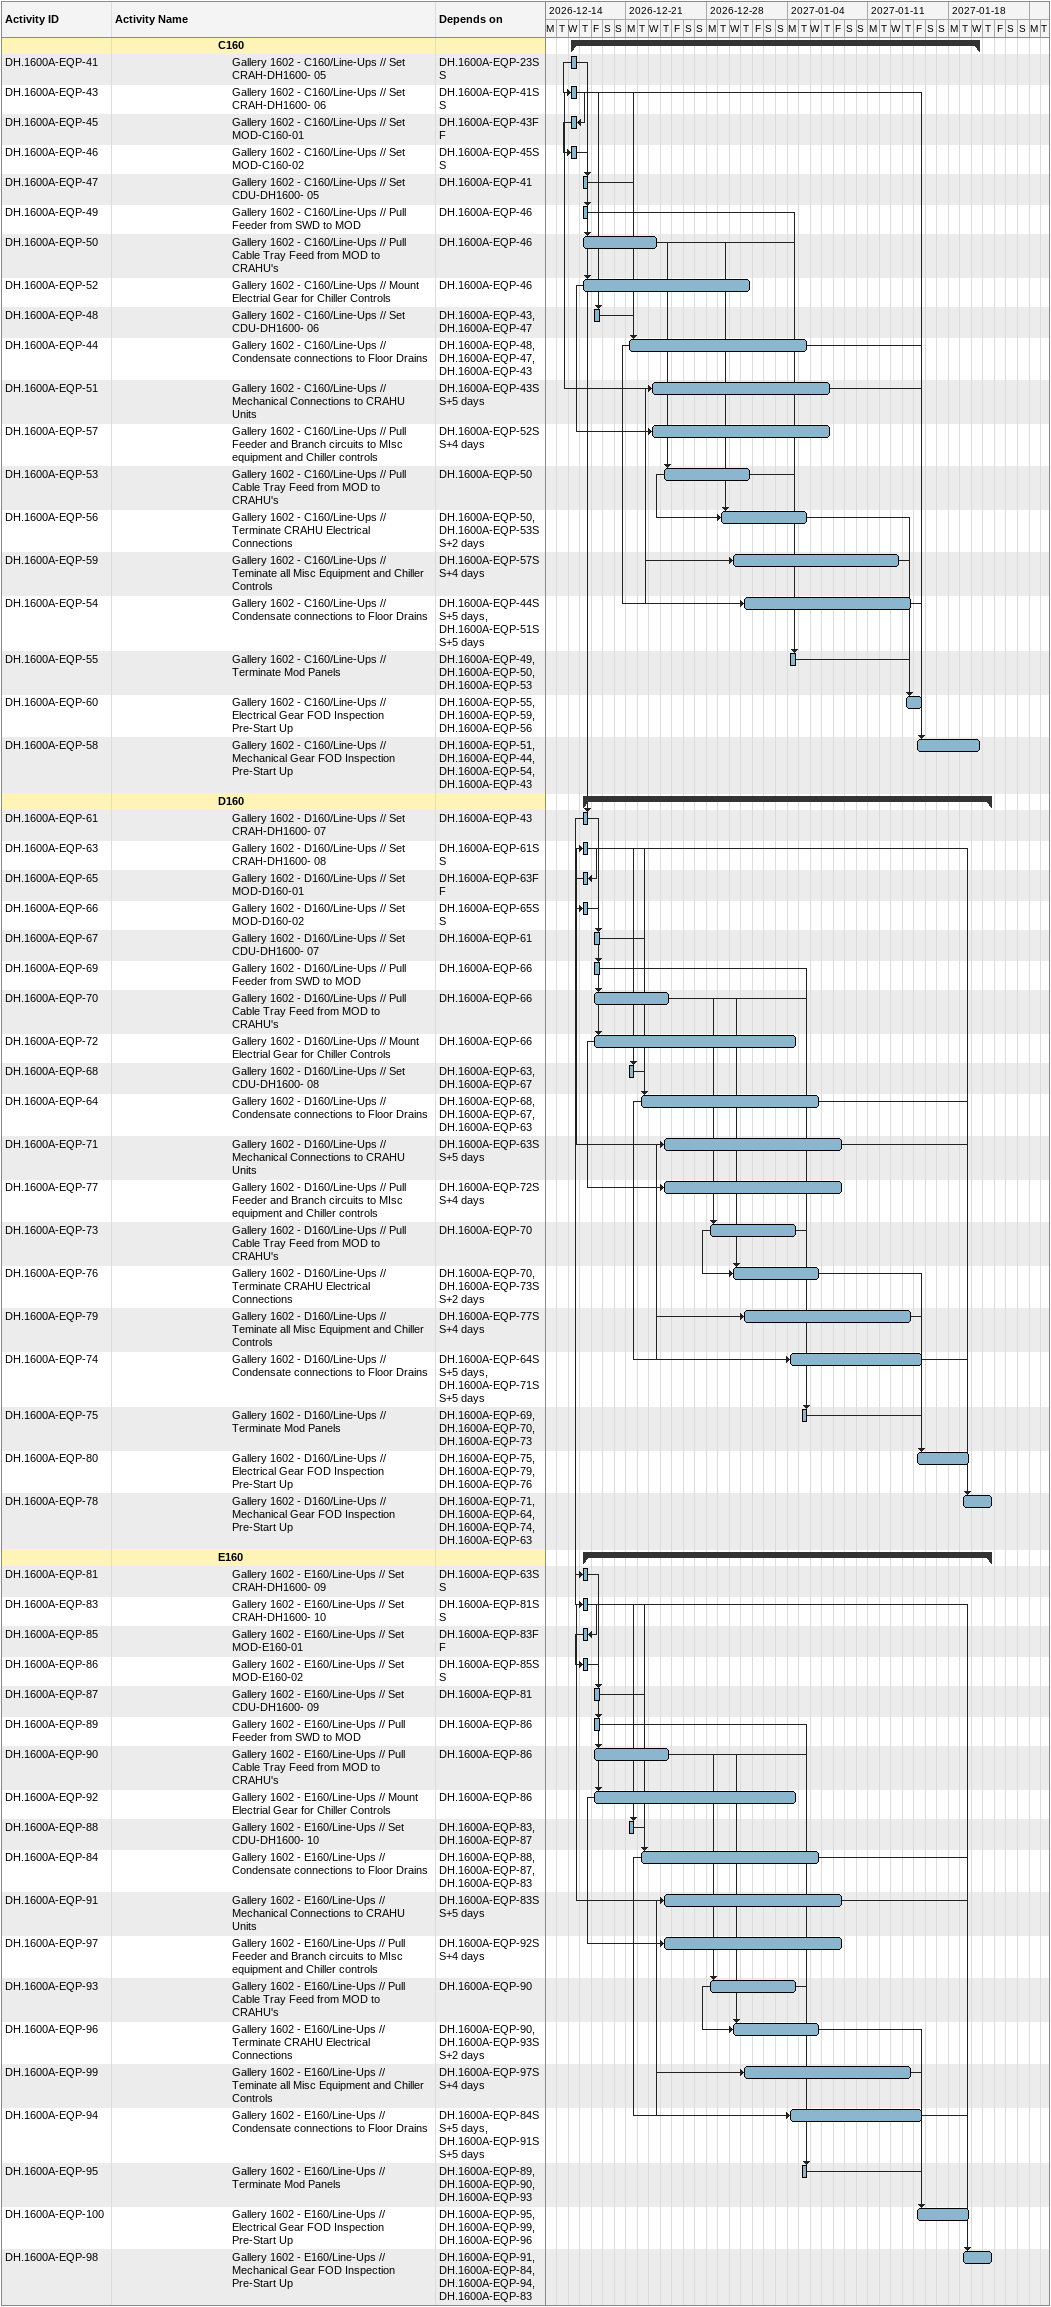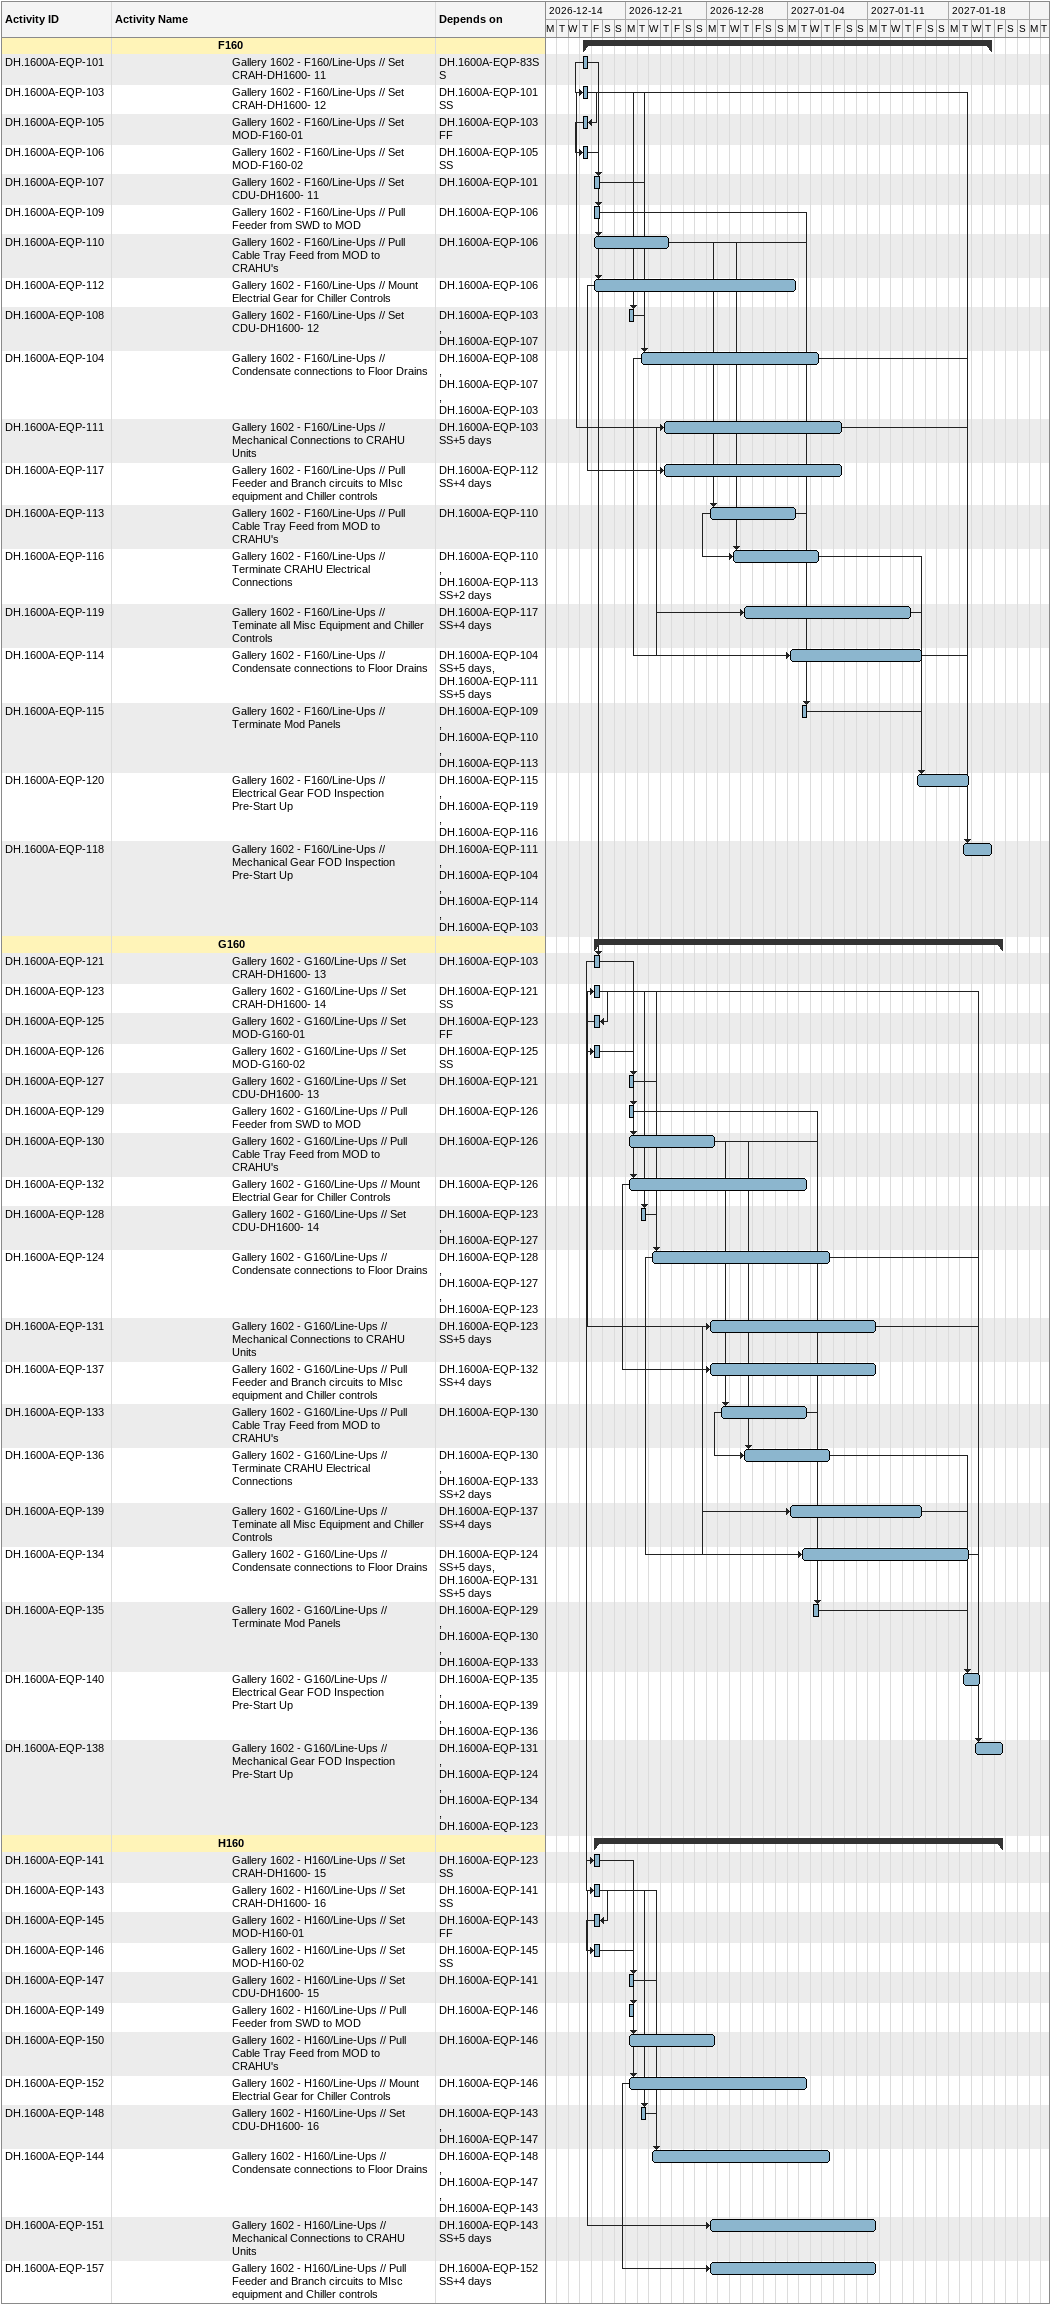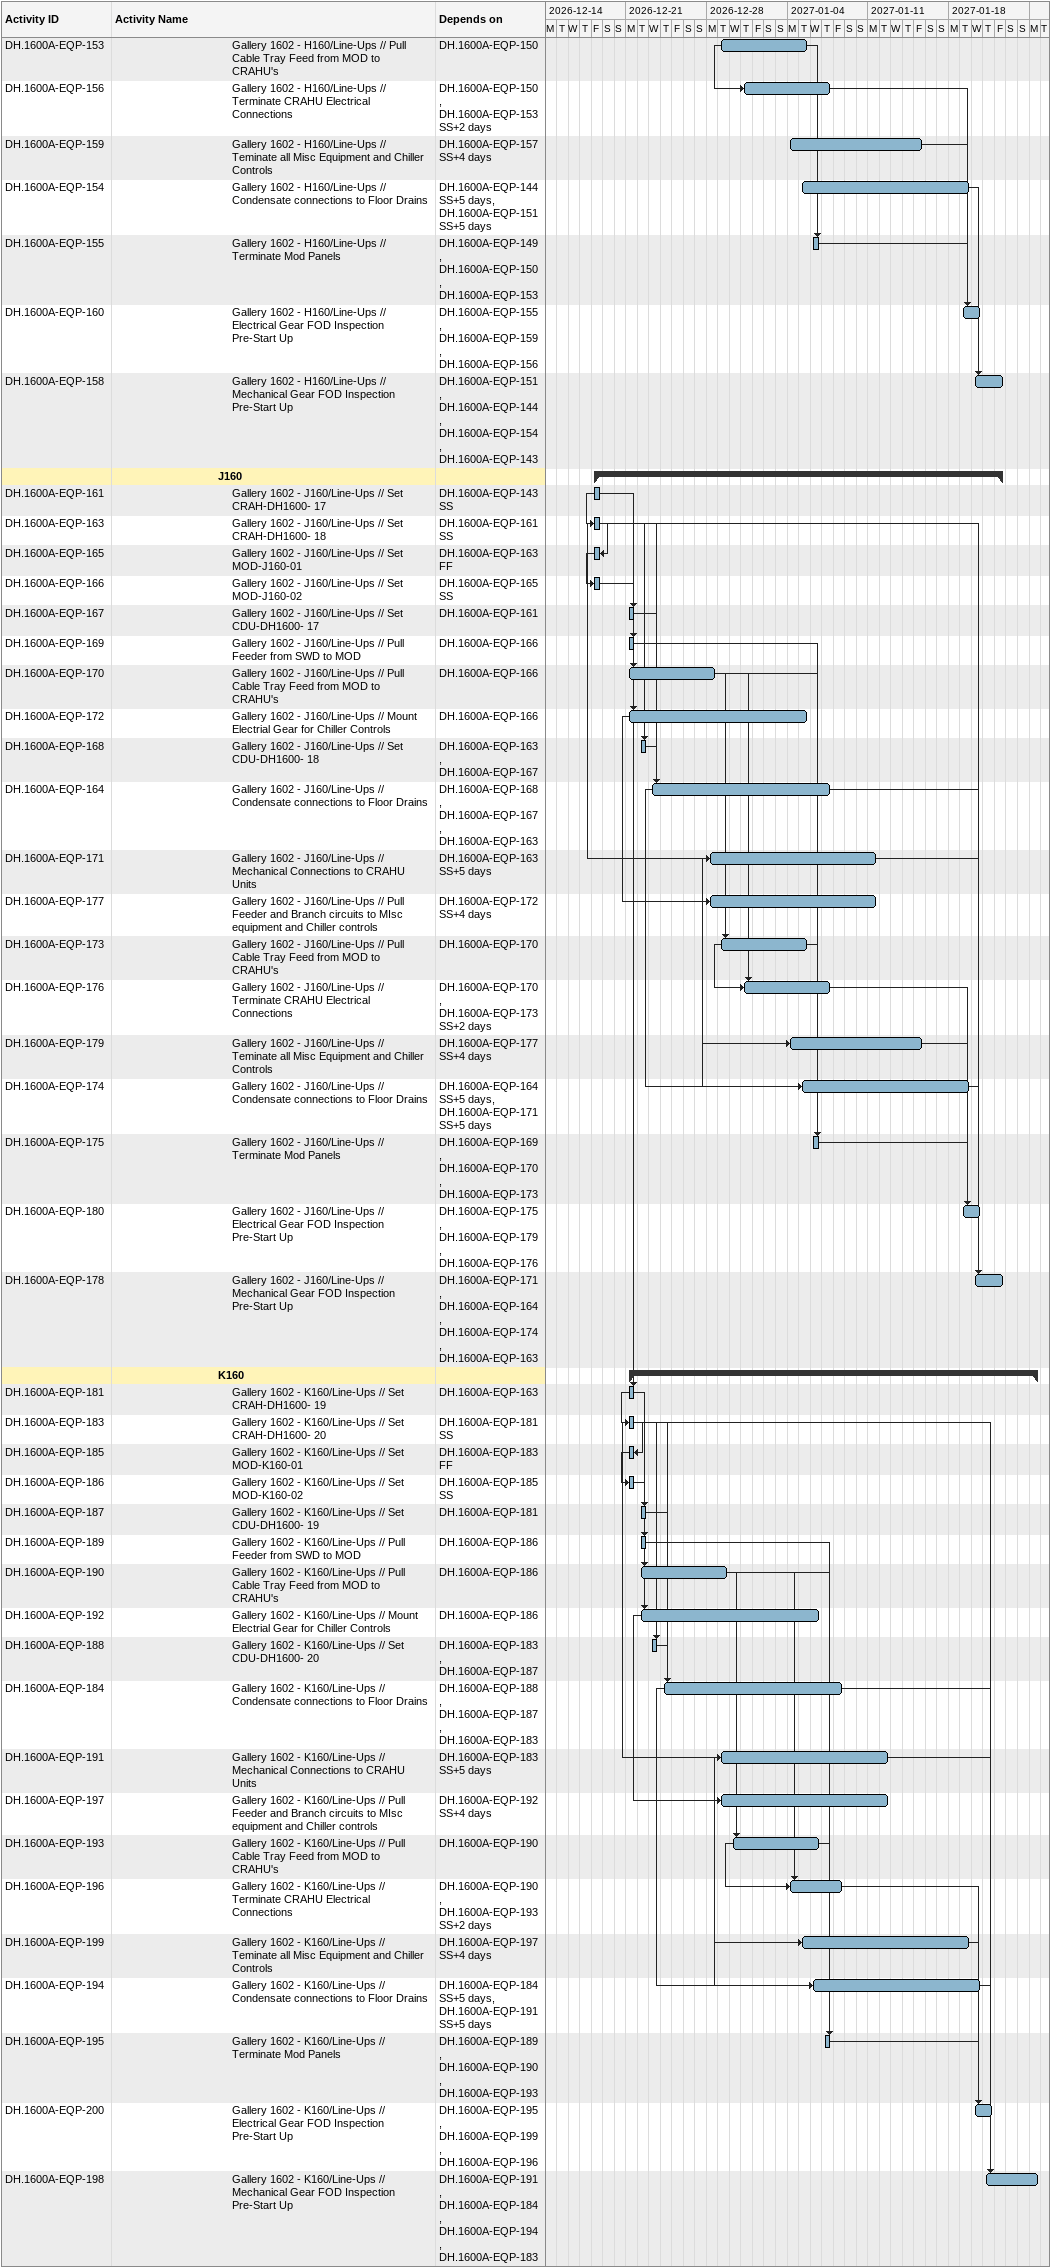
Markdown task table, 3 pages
| ID | Level | Task | Start | Finish | Predecessors |
|---|---|---|---|---|---|
|  | 8 | **C160** | 2026-12-16 | 2027-01-20 |  |
| DH.1600A-EQP-41 | 9 | Gallery 1602 - C160/Line-Ups // Set CRAH-DH1600- 05 | 2026-12-16 | 2026-12-16 | DH.1600A-EQP-23SS |
| DH.1600A-EQP-43 | 9 | Gallery 1602 - C160/Line-Ups // Set CRAH-DH1600- 06 | 2026-12-16 | 2026-12-16 | DH.1600A-EQP-41SS |
| DH.1600A-EQP-45 | 9 | Gallery 1602 - C160/Line-Ups // Set MOD-C160-01 | 2026-12-16 | 2026-12-16 | DH.1600A-EQP-43FF |
| DH.1600A-EQP-46 | 9 | Gallery 1602 - C160/Line-Ups // Set MOD-C160-02 | 2026-12-16 | 2026-12-16 | DH.1600A-EQP-45SS |
| DH.1600A-EQP-47 | 9 | Gallery 1602 - C160/Line-Ups // Set CDU-DH1600- 05 | 2026-12-17 | 2026-12-17 | DH.1600A-EQP-41 |
| DH.1600A-EQP-49 | 9 | Gallery 1602 - C160/Line-Ups // Pull Feeder from SWD to MOD | 2026-12-17 | 2026-12-17 | DH.1600A-EQP-46 |
| DH.1600A-EQP-50 | 9 | Gallery 1602 - C160/Line-Ups // Pull Cable Tray Feed from MOD to CRAHU's | 2026-12-17 | 2026-12-23 | DH.1600A-EQP-46 |
| DH.1600A-EQP-52 | 9 | Gallery 1602 - C160/Line-Ups // Mount Electrial Gear for Chiller Controls | 2026-12-17 | 2026-12-31 | DH.1600A-EQP-46 |
| DH.1600A-EQP-48 | 9 | Gallery 1602 - C160/Line-Ups // Set CDU-DH1600- 06 | 2026-12-18 | 2026-12-18 | DH.1600A-EQP-43, DH.1600A-EQP-47 |
| DH.1600A-EQP-44 | 9 | Gallery 1602 - C160/Line-Ups // Condensate connections to Floor Drains | 2026-12-21 | 2027-01-05 | DH.1600A-EQP-48, DH.1600A-EQP-47, DH.1600A-EQP-43 |
| DH.1600A-EQP-51 | 9 | Gallery 1602 - C160/Line-Ups // Mechanical Connections to CRAHU Units | 2026-12-23 | 2027-01-07 | DH.1600A-EQP-43SS+5d |
| DH.1600A-EQP-57 | 9 | Gallery 1602 - C160/Line-Ups // Pull Feeder and Branch circuits to MIsc equipment and Chiller controls | 2026-12-23 | 2027-01-07 | DH.1600A-EQP-52SS+4d |
| DH.1600A-EQP-53 | 9 | Gallery 1602 - C160/Line-Ups // Pull Cable Tray Feed from MOD to CRAHU's | 2026-12-24 | 2026-12-31 | DH.1600A-EQP-50 |
| DH.1600A-EQP-56 | 9 | Gallery 1602 - C160/Line-Ups // Terminate CRAHU Electrical Connections | 2026-12-29 | 2027-01-05 | DH.1600A-EQP-50, DH.1600A-EQP-53SS+2d |
| DH.1600A-EQP-59 | 9 | Gallery 1602 - C160/Line-Ups // Teminate all Misc Equipment and Chiller Controls | 2026-12-30 | 2027-01-13 | DH.1600A-EQP-57SS+4d |
| DH.1600A-EQP-54 | 9 | Gallery 1602 - C160/Line-Ups // Condensate connections to Floor Drains | 2026-12-31 | 2027-01-14 | DH.1600A-EQP-44SS+5d, DH.1600A-EQP-51SS+5d |
| DH.1600A-EQP-55 | 9 | Gallery 1602 - C160/Line-Ups // Terminate Mod Panels | 2027-01-04 | 2027-01-04 | DH.1600A-EQP-49, DH.1600A-EQP-50, DH.1600A-EQP-53 |
| DH.1600A-EQP-60 | 9 | Gallery 1602 - C160/Line-Ups // Electrical Gear FOD Inspection Pre-Start Up | 2027-01-14 | 2027-01-15 | DH.1600A-EQP-55, DH.1600A-EQP-59, DH.1600A-EQP-56 |
| DH.1600A-EQP-58 | 9 | Gallery 1602 - C160/Line-Ups // Mechanical Gear FOD Inspection Pre-Start Up | 2027-01-15 | 2027-01-20 | DH.1600A-EQP-51, DH.1600A-EQP-44, DH.1600A-EQP-54, DH.1600A-EQP-43 |
|  | 8 | **D160** | 2026-12-17 | 2027-01-21 |  |
| DH.1600A-EQP-61 | 9 | Gallery 1602 - D160/Line-Ups // Set CRAH-DH1600- 07 | 2026-12-17 | 2026-12-17 | DH.1600A-EQP-43 |
| DH.1600A-EQP-63 | 9 | Gallery 1602 - D160/Line-Ups // Set CRAH-DH1600- 08 | 2026-12-17 | 2026-12-17 | DH.1600A-EQP-61SS |
| DH.1600A-EQP-65 | 9 | Gallery 1602 - D160/Line-Ups // Set MOD-D160-01 | 2026-12-17 | 2026-12-17 | DH.1600A-EQP-63FF |
| DH.1600A-EQP-66 | 9 | Gallery 1602 - D160/Line-Ups // Set MOD-D160-02 | 2026-12-17 | 2026-12-17 | DH.1600A-EQP-65SS |
| DH.1600A-EQP-67 | 9 | Gallery 1602 - D160/Line-Ups // Set CDU-DH1600- 07 | 2026-12-18 | 2026-12-18 | DH.1600A-EQP-61 |
| DH.1600A-EQP-69 | 9 | Gallery 1602 - D160/Line-Ups // Pull Feeder from SWD to MOD | 2026-12-18 | 2026-12-18 | DH.1600A-EQP-66 |
| DH.1600A-EQP-70 | 9 | Gallery 1602 - D160/Line-Ups // Pull Cable Tray Feed from MOD to CRAHU's | 2026-12-18 | 2026-12-24 | DH.1600A-EQP-66 |
| DH.1600A-EQP-72 | 9 | Gallery 1602 - D160/Line-Ups // Mount Electrial Gear for Chiller Controls | 2026-12-18 | 2027-01-04 | DH.1600A-EQP-66 |
| DH.1600A-EQP-68 | 9 | Gallery 1602 - D160/Line-Ups // Set CDU-DH1600- 08 | 2026-12-21 | 2026-12-21 | DH.1600A-EQP-63, DH.1600A-EQP-67 |
| DH.1600A-EQP-64 | 9 | Gallery 1602 - D160/Line-Ups // Condensate connections to Floor Drains | 2026-12-22 | 2027-01-06 | DH.1600A-EQP-68, DH.1600A-EQP-67, DH.1600A-EQP-63 |
| DH.1600A-EQP-71 | 9 | Gallery 1602 - D160/Line-Ups // Mechanical Connections to CRAHU Units | 2026-12-24 | 2027-01-08 | DH.1600A-EQP-63SS+5d |
| DH.1600A-EQP-77 | 9 | Gallery 1602 - D160/Line-Ups // Pull Feeder and Branch circuits to MIsc equipment and Chiller controls | 2026-12-24 | 2027-01-08 | DH.1600A-EQP-72SS+4d |
| DH.1600A-EQP-73 | 9 | Gallery 1602 - D160/Line-Ups // Pull Cable Tray Feed from MOD to CRAHU's | 2026-12-28 | 2027-01-04 | DH.1600A-EQP-70 |
| DH.1600A-EQP-76 | 9 | Gallery 1602 - D160/Line-Ups // Terminate CRAHU Electrical Connections | 2026-12-30 | 2027-01-06 | DH.1600A-EQP-70, DH.1600A-EQP-73SS+2d |
| DH.1600A-EQP-79 | 9 | Gallery 1602 - D160/Line-Ups // Teminate all Misc Equipment and Chiller Controls | 2026-12-31 | 2027-01-14 | DH.1600A-EQP-77SS+4d |
| DH.1600A-EQP-74 | 9 | Gallery 1602 - D160/Line-Ups // Condensate connections to Floor Drains | 2027-01-04 | 2027-01-15 | DH.1600A-EQP-64SS+5d, DH.1600A-EQP-71SS+5d |
| DH.1600A-EQP-75 | 9 | Gallery 1602 - D160/Line-Ups // Terminate Mod Panels | 2027-01-05 | 2027-01-05 | DH.1600A-EQP-69, DH.1600A-EQP-70, DH.1600A-EQP-73 |
| DH.1600A-EQP-80 | 9 | Gallery 1602 - D160/Line-Ups // Electrical Gear FOD Inspection Pre-Start Up | 2027-01-15 | 2027-01-19 | DH.1600A-EQP-75, DH.1600A-EQP-79, DH.1600A-EQP-76 |
| DH.1600A-EQP-78 | 9 | Gallery 1602 - D160/Line-Ups // Mechanical Gear FOD Inspection Pre-Start Up | 2027-01-19 | 2027-01-21 | DH.1600A-EQP-71, DH.1600A-EQP-64, DH.1600A-EQP-74, DH.1600A-EQP-63 |
|  | 8 | **E160** | 2026-12-17 | 2027-01-21 |  |
| DH.1600A-EQP-81 | 9 | Gallery 1602 - E160/Line-Ups // Set CRAH-DH1600- 09 | 2026-12-17 | 2026-12-17 | DH.1600A-EQP-63SS |
| DH.1600A-EQP-83 | 9 | Gallery 1602 - E160/Line-Ups // Set CRAH-DH1600- 10 | 2026-12-17 | 2026-12-17 | DH.1600A-EQP-81SS |
| DH.1600A-EQP-85 | 9 | Gallery 1602 - E160/Line-Ups // Set MOD-E160-01 | 2026-12-17 | 2026-12-17 | DH.1600A-EQP-83FF |
| DH.1600A-EQP-86 | 9 | Gallery 1602 - E160/Line-Ups // Set MOD-E160-02 | 2026-12-17 | 2026-12-17 | DH.1600A-EQP-85SS |
| DH.1600A-EQP-87 | 9 | Gallery 1602 - E160/Line-Ups // Set CDU-DH1600- 09 | 2026-12-18 | 2026-12-18 | DH.1600A-EQP-81 |
| DH.1600A-EQP-89 | 9 | Gallery 1602 - E160/Line-Ups // Pull Feeder from SWD to MOD | 2026-12-18 | 2026-12-18 | DH.1600A-EQP-86 |
| DH.1600A-EQP-90 | 9 | Gallery 1602 - E160/Line-Ups // Pull Cable Tray Feed from MOD to CRAHU's | 2026-12-18 | 2026-12-24 | DH.1600A-EQP-86 |
| DH.1600A-EQP-92 | 9 | Gallery 1602 - E160/Line-Ups // Mount Electrial Gear for Chiller Controls | 2026-12-18 | 2027-01-04 | DH.1600A-EQP-86 |
| DH.1600A-EQP-88 | 9 | Gallery 1602 - E160/Line-Ups // Set CDU-DH1600- 10 | 2026-12-21 | 2026-12-21 | DH.1600A-EQP-83, DH.1600A-EQP-87 |
| DH.1600A-EQP-84 | 9 | Gallery 1602 - E160/Line-Ups // Condensate connections to Floor Drains | 2026-12-22 | 2027-01-06 | DH.1600A-EQP-88, DH.1600A-EQP-87, DH.1600A-EQP-83 |
| DH.1600A-EQP-91 | 9 | Gallery 1602 - E160/Line-Ups // Mechanical Connections to CRAHU Units | 2026-12-24 | 2027-01-08 | DH.1600A-EQP-83SS+5d |
| DH.1600A-EQP-97 | 9 | Gallery 1602 - E160/Line-Ups // Pull Feeder and Branch circuits to MIsc equipment and Chiller controls | 2026-12-24 | 2027-01-08 | DH.1600A-EQP-92SS+4d |
| DH.1600A-EQP-93 | 9 | Gallery 1602 - E160/Line-Ups // Pull Cable Tray Feed from MOD to CRAHU's | 2026-12-28 | 2027-01-04 | DH.1600A-EQP-90 |
| DH.1600A-EQP-96 | 9 | Gallery 1602 - E160/Line-Ups // Terminate CRAHU Electrical Connections | 2026-12-30 | 2027-01-06 | DH.1600A-EQP-90, DH.1600A-EQP-93SS+2d |
| DH.1600A-EQP-99 | 9 | Gallery 1602 - E160/Line-Ups // Teminate all Misc Equipment and Chiller Controls | 2026-12-31 | 2027-01-14 | DH.1600A-EQP-97SS+4d |
| DH.1600A-EQP-94 | 9 | Gallery 1602 - E160/Line-Ups // Condensate connections to Floor Drains | 2027-01-04 | 2027-01-15 | DH.1600A-EQP-84SS+5d, DH.1600A-EQP-91SS+5d |
| DH.1600A-EQP-95 | 9 | Gallery 1602 - E160/Line-Ups // Terminate Mod Panels | 2027-01-05 | 2027-01-05 | DH.1600A-EQP-89, DH.1600A-EQP-90, DH.1600A-EQP-93 |
| DH.1600A-EQP-100 | 9 | Gallery 1602 - E160/Line-Ups // Electrical Gear FOD Inspection Pre-Start Up | 2027-01-15 | 2027-01-19 | DH.1600A-EQP-95, DH.1600A-EQP-99, DH.1600A-EQP-96 |
| DH.1600A-EQP-98 | 9 | Gallery 1602 - E160/Line-Ups // Mechanical Gear FOD Inspection Pre-Start Up | 2027-01-19 | 2027-01-21 | DH.1600A-EQP-91, DH.1600A-EQP-84, DH.1600A-EQP-94, DH.1600A-EQP-83 |
|  | 8 | **F160** | 2026-12-17 | 2027-01-21 |  |
| DH.1600A-EQP-101 | 9 | Gallery 1602 - F160/Line-Ups // Set CRAH-DH1600- 11 | 2026-12-17 | 2026-12-17 | DH.1600A-EQP-83SS |
| DH.1600A-EQP-103 | 9 | Gallery 1602 - F160/Line-Ups // Set CRAH-DH1600- 12 | 2026-12-17 | 2026-12-17 | DH.1600A-EQP-101SS |
| DH.1600A-EQP-105 | 9 | Gallery 1602 - F160/Line-Ups // Set MOD-F160-01 | 2026-12-17 | 2026-12-17 | DH.1600A-EQP-103FF |
| DH.1600A-EQP-106 | 9 | Gallery 1602 - F160/Line-Ups // Set MOD-F160-02 | 2026-12-17 | 2026-12-17 | DH.1600A-EQP-105SS |
| DH.1600A-EQP-107 | 9 | Gallery 1602 - F160/Line-Ups // Set CDU-DH1600- 11 | 2026-12-18 | 2026-12-18 | DH.1600A-EQP-101 |
| DH.1600A-EQP-109 | 9 | Gallery 1602 - F160/Line-Ups // Pull Feeder from SWD to MOD | 2026-12-18 | 2026-12-18 | DH.1600A-EQP-106 |
| DH.1600A-EQP-110 | 9 | Gallery 1602 - F160/Line-Ups // Pull Cable Tray Feed from MOD to CRAHU's | 2026-12-18 | 2026-12-24 | DH.1600A-EQP-106 |
| DH.1600A-EQP-112 | 9 | Gallery 1602 - F160/Line-Ups // Mount Electrial Gear for Chiller Controls | 2026-12-18 | 2027-01-04 | DH.1600A-EQP-106 |
| DH.1600A-EQP-108 | 9 | Gallery 1602 - F160/Line-Ups // Set CDU-DH1600- 12 | 2026-12-21 | 2026-12-21 | DH.1600A-EQP-103, DH.1600A-EQP-107 |
| DH.1600A-EQP-104 | 9 | Gallery 1602 - F160/Line-Ups // Condensate connections to Floor Drains | 2026-12-22 | 2027-01-06 | DH.1600A-EQP-108, DH.1600A-EQP-107, DH.1600A-EQP-103 |
| DH.1600A-EQP-111 | 9 | Gallery 1602 - F160/Line-Ups // Mechanical Connections to CRAHU Units | 2026-12-24 | 2027-01-08 | DH.1600A-EQP-103SS+5d |
| DH.1600A-EQP-117 | 9 | Gallery 1602 - F160/Line-Ups // Pull Feeder and Branch circuits to MIsc equipment and Chiller controls | 2026-12-24 | 2027-01-08 | DH.1600A-EQP-112SS+4d |
| DH.1600A-EQP-113 | 9 | Gallery 1602 - F160/Line-Ups // Pull Cable Tray Feed from MOD to CRAHU's | 2026-12-28 | 2027-01-04 | DH.1600A-EQP-110 |
| DH.1600A-EQP-116 | 9 | Gallery 1602 - F160/Line-Ups // Terminate CRAHU Electrical Connections | 2026-12-30 | 2027-01-06 | DH.1600A-EQP-110, DH.1600A-EQP-113SS+2d |
| DH.1600A-EQP-119 | 9 | Gallery 1602 - F160/Line-Ups // Teminate all Misc Equipment and Chiller Controls | 2026-12-31 | 2027-01-14 | DH.1600A-EQP-117SS+4d |
| DH.1600A-EQP-114 | 9 | Gallery 1602 - F160/Line-Ups // Condensate connections to Floor Drains | 2027-01-04 | 2027-01-15 | DH.1600A-EQP-104SS+5d, DH.1600A-EQP-111SS+5d |
| DH.1600A-EQP-115 | 9 | Gallery 1602 - F160/Line-Ups // Terminate Mod Panels | 2027-01-05 | 2027-01-05 | DH.1600A-EQP-109, DH.1600A-EQP-110, DH.1600A-EQP-113 |
| DH.1600A-EQP-120 | 9 | Gallery 1602 - F160/Line-Ups // Electrical Gear FOD Inspection Pre-Start Up | 2027-01-15 | 2027-01-19 | DH.1600A-EQP-115, DH.1600A-EQP-119, DH.1600A-EQP-116 |
| DH.1600A-EQP-118 | 9 | Gallery 1602 - F160/Line-Ups // Mechanical Gear FOD Inspection Pre-Start Up | 2027-01-19 | 2027-01-21 | DH.1600A-EQP-111, DH.1600A-EQP-104, DH.1600A-EQP-114, DH.1600A-EQP-103 |
|  | 8 | **G160** | 2026-12-18 | 2027-01-22 |  |
| DH.1600A-EQP-121 | 9 | Gallery 1602 - G160/Line-Ups // Set CRAH-DH1600- 13 | 2026-12-18 | 2026-12-18 | DH.1600A-EQP-103 |
| DH.1600A-EQP-123 | 9 | Gallery 1602 - G160/Line-Ups // Set CRAH-DH1600- 14 | 2026-12-18 | 2026-12-18 | DH.1600A-EQP-121SS |
| DH.1600A-EQP-125 | 9 | Gallery 1602 - G160/Line-Ups // Set MOD-G160-01 | 2026-12-18 | 2026-12-18 | DH.1600A-EQP-123FF |
| DH.1600A-EQP-126 | 9 | Gallery 1602 - G160/Line-Ups // Set MOD-G160-02 | 2026-12-18 | 2026-12-18 | DH.1600A-EQP-125SS |
| DH.1600A-EQP-127 | 9 | Gallery 1602 - G160/Line-Ups // Set CDU-DH1600- 13 | 2026-12-21 | 2026-12-21 | DH.1600A-EQP-121 |
| DH.1600A-EQP-129 | 9 | Gallery 1602 - G160/Line-Ups // Pull Feeder from SWD to MOD | 2026-12-21 | 2026-12-21 | DH.1600A-EQP-126 |
| DH.1600A-EQP-130 | 9 | Gallery 1602 - G160/Line-Ups // Pull Cable Tray Feed from MOD to CRAHU's | 2026-12-21 | 2026-12-28 | DH.1600A-EQP-126 |
| DH.1600A-EQP-132 | 9 | Gallery 1602 - G160/Line-Ups // Mount Electrial Gear for Chiller Controls | 2026-12-21 | 2027-01-05 | DH.1600A-EQP-126 |
| DH.1600A-EQP-128 | 9 | Gallery 1602 - G160/Line-Ups // Set CDU-DH1600- 14 | 2026-12-22 | 2026-12-22 | DH.1600A-EQP-123, DH.1600A-EQP-127 |
| DH.1600A-EQP-124 | 9 | Gallery 1602 - G160/Line-Ups // Condensate connections to Floor Drains | 2026-12-23 | 2027-01-07 | DH.1600A-EQP-128, DH.1600A-EQP-127, DH.1600A-EQP-123 |
| DH.1600A-EQP-131 | 9 | Gallery 1602 - G160/Line-Ups // Mechanical Connections to CRAHU Units | 2026-12-28 | 2027-01-11 | DH.1600A-EQP-123SS+5d |
| DH.1600A-EQP-137 | 9 | Gallery 1602 - G160/Line-Ups // Pull Feeder and Branch circuits to MIsc equipment and Chiller controls | 2026-12-28 | 2027-01-11 | DH.1600A-EQP-132SS+4d |
| DH.1600A-EQP-133 | 9 | Gallery 1602 - G160/Line-Ups // Pull Cable Tray Feed from MOD to CRAHU's | 2026-12-29 | 2027-01-05 | DH.1600A-EQP-130 |
| DH.1600A-EQP-136 | 9 | Gallery 1602 - G160/Line-Ups // Terminate CRAHU Electrical Connections | 2026-12-31 | 2027-01-07 | DH.1600A-EQP-130, DH.1600A-EQP-133SS+2d |
| DH.1600A-EQP-139 | 9 | Gallery 1602 - G160/Line-Ups // Teminate all Misc Equipment and Chiller Controls | 2027-01-04 | 2027-01-15 | DH.1600A-EQP-137SS+4d |
| DH.1600A-EQP-134 | 9 | Gallery 1602 - G160/Line-Ups // Condensate connections to Floor Drains | 2027-01-05 | 2027-01-19 | DH.1600A-EQP-124SS+5d, DH.1600A-EQP-131SS+5d |
| DH.1600A-EQP-135 | 9 | Gallery 1602 - G160/Line-Ups // Terminate Mod Panels | 2027-01-06 | 2027-01-06 | DH.1600A-EQP-129, DH.1600A-EQP-130, DH.1600A-EQP-133 |
| DH.1600A-EQP-140 | 9 | Gallery 1602 - G160/Line-Ups // Electrical Gear FOD Inspection Pre-Start Up | 2027-01-19 | 2027-01-20 | DH.1600A-EQP-135, DH.1600A-EQP-139, DH.1600A-EQP-136 |
| DH.1600A-EQP-138 | 9 | Gallery 1602 - G160/Line-Ups // Mechanical Gear FOD Inspection Pre-Start Up | 2027-01-20 | 2027-01-22 | DH.1600A-EQP-131, DH.1600A-EQP-124, DH.1600A-EQP-134, DH.1600A-EQP-123 |
|  | 8 | **H160** | 2026-12-18 | 2027-01-22 |  |
| DH.1600A-EQP-141 | 9 | Gallery 1602 - H160/Line-Ups // Set CRAH-DH1600- 15 | 2026-12-18 | 2026-12-18 | DH.1600A-EQP-123SS |
| DH.1600A-EQP-143 | 9 | Gallery 1602 - H160/Line-Ups // Set CRAH-DH1600- 16 | 2026-12-18 | 2026-12-18 | DH.1600A-EQP-141SS |
| DH.1600A-EQP-145 | 9 | Gallery 1602 - H160/Line-Ups // Set MOD-H160-01 | 2026-12-18 | 2026-12-18 | DH.1600A-EQP-143FF |
| DH.1600A-EQP-146 | 9 | Gallery 1602 - H160/Line-Ups // Set MOD-H160-02 | 2026-12-18 | 2026-12-18 | DH.1600A-EQP-145SS |
| DH.1600A-EQP-147 | 9 | Gallery 1602 - H160/Line-Ups // Set CDU-DH1600- 15 | 2026-12-21 | 2026-12-21 | DH.1600A-EQP-141 |
| DH.1600A-EQP-149 | 9 | Gallery 1602 - H160/Line-Ups // Pull Feeder from SWD to MOD | 2026-12-21 | 2026-12-21 | DH.1600A-EQP-146 |
| DH.1600A-EQP-150 | 9 | Gallery 1602 - H160/Line-Ups // Pull Cable Tray Feed from MOD to CRAHU's | 2026-12-21 | 2026-12-28 | DH.1600A-EQP-146 |
| DH.1600A-EQP-152 | 9 | Gallery 1602 - H160/Line-Ups // Mount Electrial Gear for Chiller Controls | 2026-12-21 | 2027-01-05 | DH.1600A-EQP-146 |
| DH.1600A-EQP-148 | 9 | Gallery 1602 - H160/Line-Ups // Set CDU-DH1600- 16 | 2026-12-22 | 2026-12-22 | DH.1600A-EQP-143, DH.1600A-EQP-147 |
| DH.1600A-EQP-144 | 9 | Gallery 1602 - H160/Line-Ups // Condensate connections to Floor Drains | 2026-12-23 | 2027-01-07 | DH.1600A-EQP-148, DH.1600A-EQP-147, DH.1600A-EQP-143 |
| DH.1600A-EQP-151 | 9 | Gallery 1602 - H160/Line-Ups // Mechanical Connections to CRAHU Units | 2026-12-28 | 2027-01-11 | DH.1600A-EQP-143SS+5d |
| DH.1600A-EQP-157 | 9 | Gallery 1602 - H160/Line-Ups // Pull Feeder and Branch circuits to MIsc equipment and Chiller controls | 2026-12-28 | 2027-01-11 | DH.1600A-EQP-152SS+4d |
| DH.1600A-EQP-153 | 9 | Gallery 1602 - H160/Line-Ups // Pull Cable Tray Feed from MOD to CRAHU's | 2026-12-29 | 2027-01-05 | DH.1600A-EQP-150 |
| DH.1600A-EQP-156 | 9 | Gallery 1602 - H160/Line-Ups // Terminate CRAHU Electrical Connections | 2026-12-31 | 2027-01-07 | DH.1600A-EQP-150, DH.1600A-EQP-153SS+2d |
| DH.1600A-EQP-159 | 9 | Gallery 1602 - H160/Line-Ups // Teminate all Misc Equipment and Chiller Controls | 2027-01-04 | 2027-01-15 | DH.1600A-EQP-157SS+4d |
| DH.1600A-EQP-154 | 9 | Gallery 1602 - H160/Line-Ups // Condensate connections to Floor Drains | 2027-01-05 | 2027-01-19 | DH.1600A-EQP-144SS+5d, DH.1600A-EQP-151SS+5d |
| DH.1600A-EQP-155 | 9 | Gallery 1602 - H160/Line-Ups // Terminate Mod Panels | 2027-01-06 | 2027-01-06 | DH.1600A-EQP-149, DH.1600A-EQP-150, DH.1600A-EQP-153 |
| DH.1600A-EQP-160 | 9 | Gallery 1602 - H160/Line-Ups // Electrical Gear FOD Inspection Pre-Start Up | 2027-01-19 | 2027-01-20 | DH.1600A-EQP-155, DH.1600A-EQP-159, DH.1600A-EQP-156 |
| DH.1600A-EQP-158 | 9 | Gallery 1602 - H160/Line-Ups // Mechanical Gear FOD Inspection Pre-Start Up | 2027-01-20 | 2027-01-22 | DH.1600A-EQP-151, DH.1600A-EQP-144, DH.1600A-EQP-154, DH.1600A-EQP-143 |
|  | 8 | **J160** | 2026-12-18 | 2027-01-22 |  |
| DH.1600A-EQP-161 | 9 | Gallery 1602 - J160/Line-Ups // Set CRAH-DH1600- 17 | 2026-12-18 | 2026-12-18 | DH.1600A-EQP-143SS |
| DH.1600A-EQP-163 | 9 | Gallery 1602 - J160/Line-Ups // Set CRAH-DH1600- 18 | 2026-12-18 | 2026-12-18 | DH.1600A-EQP-161SS |
| DH.1600A-EQP-165 | 9 | Gallery 1602 - J160/Line-Ups // Set MOD-J160-01 | 2026-12-18 | 2026-12-18 | DH.1600A-EQP-163FF |
| DH.1600A-EQP-166 | 9 | Gallery 1602 - J160/Line-Ups // Set MOD-J160-02 | 2026-12-18 | 2026-12-18 | DH.1600A-EQP-165SS |
| DH.1600A-EQP-167 | 9 | Gallery 1602 - J160/Line-Ups // Set CDU-DH1600- 17 | 2026-12-21 | 2026-12-21 | DH.1600A-EQP-161 |
| DH.1600A-EQP-169 | 9 | Gallery 1602 - J160/Line-Ups // Pull Feeder from SWD to MOD | 2026-12-21 | 2026-12-21 | DH.1600A-EQP-166 |
| DH.1600A-EQP-170 | 9 | Gallery 1602 - J160/Line-Ups // Pull Cable Tray Feed from MOD to CRAHU's | 2026-12-21 | 2026-12-28 | DH.1600A-EQP-166 |
| DH.1600A-EQP-172 | 9 | Gallery 1602 - J160/Line-Ups // Mount Electrial Gear for Chiller Controls | 2026-12-21 | 2027-01-05 | DH.1600A-EQP-166 |
| DH.1600A-EQP-168 | 9 | Gallery 1602 - J160/Line-Ups // Set CDU-DH1600- 18 | 2026-12-22 | 2026-12-22 | DH.1600A-EQP-163, DH.1600A-EQP-167 |
| DH.1600A-EQP-164 | 9 | Gallery 1602 - J160/Line-Ups // Condensate connections to Floor Drains | 2026-12-23 | 2027-01-07 | DH.1600A-EQP-168, DH.1600A-EQP-167, DH.1600A-EQP-163 |
| DH.1600A-EQP-171 | 9 | Gallery 1602 - J160/Line-Ups // Mechanical Connections to CRAHU Units | 2026-12-28 | 2027-01-11 | DH.1600A-EQP-163SS+5d |
| DH.1600A-EQP-177 | 9 | Gallery 1602 - J160/Line-Ups // Pull Feeder and Branch circuits to MIsc equipment and Chiller controls | 2026-12-28 | 2027-01-11 | DH.1600A-EQP-172SS+4d |
| DH.1600A-EQP-173 | 9 | Gallery 1602 - J160/Line-Ups // Pull Cable Tray Feed from MOD to CRAHU's | 2026-12-29 | 2027-01-05 | DH.1600A-EQP-170 |
| DH.1600A-EQP-176 | 9 | Gallery 1602 - J160/Line-Ups // Terminate CRAHU Electrical Connections | 2026-12-31 | 2027-01-07 | DH.1600A-EQP-170, DH.1600A-EQP-173SS+2d |
| DH.1600A-EQP-179 | 9 | Gallery 1602 - J160/Line-Ups // Teminate all Misc Equipment and Chiller Controls | 2027-01-04 | 2027-01-15 | DH.1600A-EQP-177SS+4d |
| DH.1600A-EQP-174 | 9 | Gallery 1602 - J160/Line-Ups // Condensate connections to Floor Drains | 2027-01-05 | 2027-01-19 | DH.1600A-EQP-164SS+5d, DH.1600A-EQP-171SS+5d |
| DH.1600A-EQP-175 | 9 | Gallery 1602 - J160/Line-Ups // Terminate Mod Panels | 2027-01-06 | 2027-01-06 | DH.1600A-EQP-169, DH.1600A-EQP-170, DH.1600A-EQP-173 |
| DH.1600A-EQP-180 | 9 | Gallery 1602 - J160/Line-Ups // Electrical Gear FOD Inspection Pre-Start Up | 2027-01-19 | 2027-01-20 | DH.1600A-EQP-175, DH.1600A-EQP-179, DH.1600A-EQP-176 |
| DH.1600A-EQP-178 | 9 | Gallery 1602 - J160/Line-Ups // Mechanical Gear FOD Inspection Pre-Start Up | 2027-01-20 | 2027-01-22 | DH.1600A-EQP-171, DH.1600A-EQP-164, DH.1600A-EQP-174, DH.1600A-EQP-163 |
|  | 8 | **K160** | 2026-12-21 | 2027-01-25 |  |
| DH.1600A-EQP-181 | 9 | Gallery 1602 - K160/Line-Ups // Set CRAH-DH1600- 19 | 2026-12-21 | 2026-12-21 | DH.1600A-EQP-163 |
| DH.1600A-EQP-183 | 9 | Gallery 1602 - K160/Line-Ups // Set CRAH-DH1600- 20 | 2026-12-21 | 2026-12-21 | DH.1600A-EQP-181SS |
| DH.1600A-EQP-185 | 9 | Gallery 1602 - K160/Line-Ups // Set MOD-K160-01 | 2026-12-21 | 2026-12-21 | DH.1600A-EQP-183FF |
| DH.1600A-EQP-186 | 9 | Gallery 1602 - K160/Line-Ups // Set MOD-K160-02 | 2026-12-21 | 2026-12-21 | DH.1600A-EQP-185SS |
| DH.1600A-EQP-187 | 9 | Gallery 1602 - K160/Line-Ups // Set CDU-DH1600- 19 | 2026-12-22 | 2026-12-22 | DH.1600A-EQP-181 |
| DH.1600A-EQP-189 | 9 | Gallery 1602 - K160/Line-Ups // Pull Feeder from SWD to MOD | 2026-12-22 | 2026-12-22 | DH.1600A-EQP-186 |
| DH.1600A-EQP-190 | 9 | Gallery 1602 - K160/Line-Ups // Pull Cable Tray Feed from MOD to CRAHU's | 2026-12-22 | 2026-12-29 | DH.1600A-EQP-186 |
| DH.1600A-EQP-192 | 9 | Gallery 1602 - K160/Line-Ups // Mount Electrial Gear for Chiller Controls | 2026-12-22 | 2027-01-06 | DH.1600A-EQP-186 |
| DH.1600A-EQP-188 | 9 | Gallery 1602 - K160/Line-Ups // Set CDU-DH1600- 20 | 2026-12-23 | 2026-12-23 | DH.1600A-EQP-183, DH.1600A-EQP-187 |
| DH.1600A-EQP-184 | 9 | Gallery 1602 - K160/Line-Ups // Condensate connections to Floor Drains | 2026-12-24 | 2027-01-08 | DH.1600A-EQP-188, DH.1600A-EQP-187, DH.1600A-EQP-183 |
| DH.1600A-EQP-191 | 9 | Gallery 1602 - K160/Line-Ups // Mechanical Connections to CRAHU Units | 2026-12-29 | 2027-01-12 | DH.1600A-EQP-183SS+5d |
| DH.1600A-EQP-197 | 9 | Gallery 1602 - K160/Line-Ups // Pull Feeder and Branch circuits to MIsc equipment and Chiller controls | 2026-12-29 | 2027-01-12 | DH.1600A-EQP-192SS+4d |
| DH.1600A-EQP-193 | 9 | Gallery 1602 - K160/Line-Ups // Pull Cable Tray Feed from MOD to CRAHU's | 2026-12-30 | 2027-01-06 | DH.1600A-EQP-190 |
| DH.1600A-EQP-196 | 9 | Gallery 1602 - K160/Line-Ups // Terminate CRAHU Electrical Connections | 2027-01-04 | 2027-01-08 | DH.1600A-EQP-190, DH.1600A-EQP-193SS+2d |
| DH.1600A-EQP-199 | 9 | Gallery 1602 - K160/Line-Ups // Teminate all Misc Equipment and Chiller Controls | 2027-01-05 | 2027-01-19 | DH.1600A-EQP-197SS+4d |
| DH.1600A-EQP-194 | 9 | Gallery 1602 - K160/Line-Ups // Condensate connections to Floor Drains | 2027-01-06 | 2027-01-20 | DH.1600A-EQP-184SS+5d, DH.1600A-EQP-191SS+5d |
| DH.1600A-EQP-195 | 9 | Gallery 1602 - K160/Line-Ups // Terminate Mod Panels | 2027-01-07 | 2027-01-07 | DH.1600A-EQP-189, DH.1600A-EQP-190, DH.1600A-EQP-193 |
| DH.1600A-EQP-200 | 9 | Gallery 1602 - K160/Line-Ups // Electrical Gear FOD Inspection Pre-Start Up | 2027-01-20 | 2027-01-21 | DH.1600A-EQP-195, DH.1600A-EQP-199, DH.1600A-EQP-196 |
| DH.1600A-EQP-198 | 9 | Gallery 1602 - K160/Line-Ups // Mechanical Gear FOD Inspection Pre-Start Up | 2027-01-21 | 2027-01-25 | DH.1600A-EQP-191, DH.1600A-EQP-184, DH.1600A-EQP-194, DH.1600A-EQP-183 |
